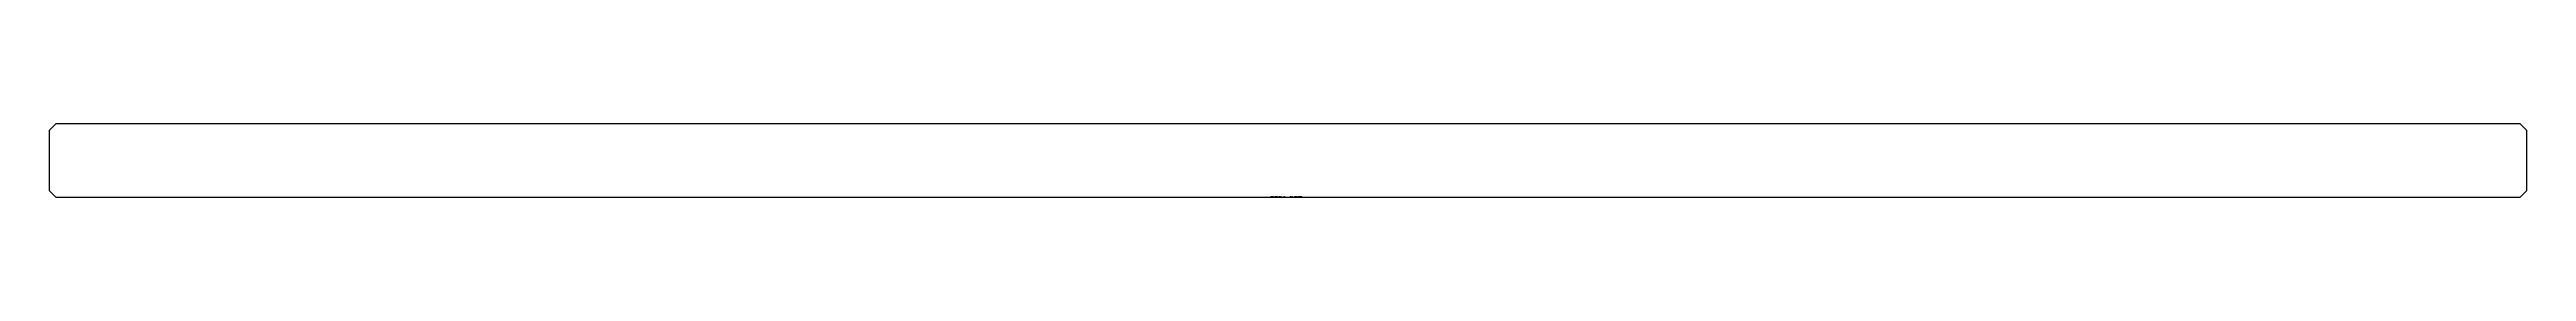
# Model space of a CAD drawing. Extents: x 0 to 11004, y -165 to 165.
import ezdxf

# ---------------------------------------------------------------- set-up
doc = ezdxf.new("R2010")
doc.units = 0
doc.header["$LTSCALE"] = 10
doc.layers.add('TEILE', color=7, linetype='CONTINUOUS')
doc.layers.add('UNTERSCHRIFT', color=7, linetype='CONTINUOUS')
doc.styles.get("Standard").update_dxf_attribs({"font": 'ROMANS'})

msp = doc.modelspace()

# ---------------------------------------------------------------- linework, layer by layer
at = {"layer": 'TEILE', "color": 2}
for p, q in [((0, 134.999969), (30, 164.999985)), ((0, -135.000015), (0, 134.999969)), ((30, 164.999985), (10973.993164, 165)), ((10973.993164, 165), (11003.993164, 135)), ((11003.993164, 135), (11003.993164, -135.000031)), ((30, -165.000015), (0, -135.000015)), ((10973.993164, -165.000031), (30, -165.000015)), ((11003.993164, -135.000031), (10973.993164, -165.000031))]:
    msp.add_line(p, q, dxfattribs=at)

# ---------------------------------------------------------------- texts
at = {"layer": 'UNTERSCHRIFT', "color": 2, "oblique": 15, "width": 0.8}
for s, p in [('Project  DP0GN9  ,Qty. 3  , Pos. ', (5423.996582, -163.000031)), ('30213', (5509.796875, -163.000031)), ('  , Profi l PL330*12', (5522.796875, -163.000031))]:
    msp.add_text(s, height=3.25, dxfattribs=at).set_placement(p)

doc.saveas('drawing.dxf')
